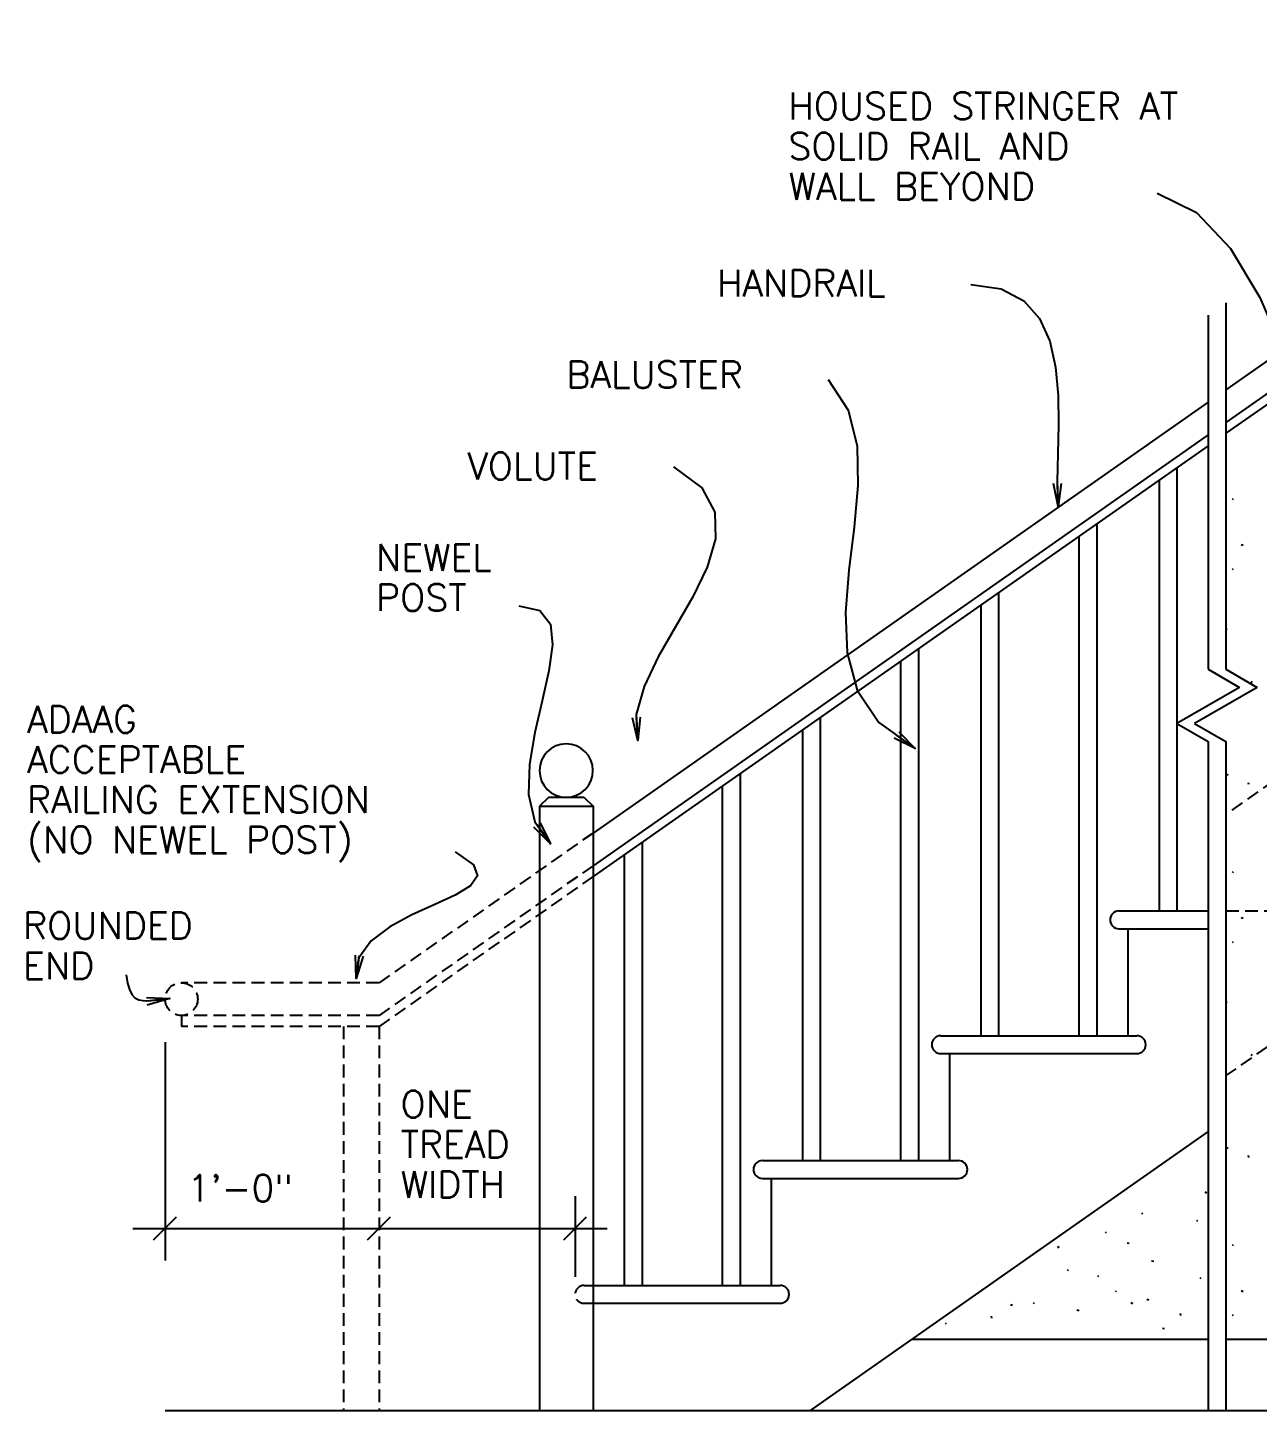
# Model space of a CAD drawing. Header units: inches. Extents: x -1842 to 12195, y -2228 to 2193.
# Drawn here: x 10570.4 to 10715.2, y 557.4 to 720.2 of the extents above; entities that cross this region are included whole.
import ezdxf

# ---------------------------------------------------------------- set-up
doc = ezdxf.new("R2010")
doc.units = ezdxf.units.IN
doc.header["$LTSCALE"] = 6
doc.header["$MEASUREMENT"] = 0
doc.linetypes.add('HIDDEN', pattern=[0.375, 0.25, -0.125])
for name, color, linetype in [('R-AGSDIM', 3, 'Continuous'), ('R-AGSFINE', 4, 'Continuous'), ('R-AGSHEAVY', 1, 'Continuous'), ('R-AGSMEDIUM', 2, 'Continuous'), ('R-AGSPATT', 4, 'Continuous'), ('R-AGSTEXT', 6, 'Continuous')]:
    doc.layers.add(name, color=color, linetype=linetype)
doc.styles.add('AGSROMANS', font='romans')

# ---------------------------------------------------------------- blocks, each defined once
blk = doc.blocks.new('AGSARROW')
for points in [[(-1, 0.167), (0, 0), (-1, -0.167)], [(0, 0), (-1, 0)]]:
    blk.add_lwpolyline(points)

msp = doc.modelspace()

# ---------------------------------------------------------------- linework, layer by layer
at = {"layer": 'R-AGSDIM'}
for p, q in [((10586.5427352, 600.7746325), (10586.5427352, 575.0828883)), ((10634.839583, 582.648184), (10634.839583, 573.1688685)), ((10582.7600874, 578.8655361), (10638.6222309, 578.8655361))]:
    msp.add_line(p, q, dxfattribs=at)
for points in [[(10585.2036779, 577.5264788), (10587.8817926, 580.2045935)], [(10610.4036779, 577.5264788), (10613.0817926, 580.2045935)], [(10633.5005257, 577.5264788), (10636.1786404, 580.2045935)]]:
    msp.add_lwpolyline(points, dxfattribs=at)
at = {"layer": 'R-AGSFINE', "linetype": 'HIDDEN'}
for p, q in [((10772.376659, 670.246743), (10711.4835938, 627.6163017)), ((10769.7741973, 637.6630144), (10711.4835938, 596.8558093)), ((10636.9427352, 625.4072353), (10611.7427352, 607.7649657)), ((10636.9427352, 621.5564998), (10611.7427352, 603.9217955)), ((10636.9427352, 620.2779648), (10611.7427352, 602.6432605)), ((10711.4835938, 616.2380969), (10720.9326482, 616.2380969)), ((10611.7427352, 607.7649657), (10588.4643203, 607.7649657)), ((10611.7427352, 603.9217955), (10588.4643203, 603.9217955)), ((10588.4643203, 603.9217955), (10588.4643203, 602.6432605)), ((10611.7427352, 602.6432605), (10588.4643203, 602.6432605)), ((10607.5439961, 602.6432605), (10607.5439961, 557.4406187)), ((10611.7427352, 602.6432605), (10611.7427352, 557.4406187)), ((10635.8911591, 572.1475535), (10636.9427352, 572.1475535)), ((10635.8911591, 570.0444013), (10636.9427352, 570.0444013))]:
    msp.add_line(p, q, dxfattribs=at)
msp.add_circle((10588.4660035, 605.8449476), 1.9223532, dxfattribs=at)
msp.add_arc((10635.8890309, 571.0914812), 1.0499017, 90, 270, dxfattribs=at)
at = {"layer": 'R-AGSHEAVY'}
for points in [[(10772.376659, 720.2155211), (10711.4835938, 677.5850798)], [(10772.376659, 716.3647856), (10711.4835938, 673.7419096)], [(10709.3880069, 676.1098471), (10636.9427352, 625.4072353)], [(10709.3880069, 672.2742422), (10636.9427352, 621.5564998)], [(10631.69242, 629.6059744), (10630.6408439, 628.5543983)], [(10630.6408439, 628.5543983), (10630.6408439, 557.4406187)], [(10630.6408439, 628.5543983), (10636.9427352, 628.5543983)], [(10635.8911591, 629.6059744), (10631.69242, 629.6059744)], [(10635.8911591, 629.6059744), (10636.9427352, 628.5543983)], [(10636.9427352, 628.5543983), (10636.9427352, 557.4406187)], [(10698.8798112, 616.2380969), (10709.3880069, 616.2380969)], [(10698.8798112, 614.1349447), (10709.3880069, 614.1349447)], [(10677.8861156, 601.5387274), (10700.9829634, 601.5387274)], [(10677.8861156, 599.4431405), (10700.9829634, 599.4431405)], [(10656.8848547, 586.8393578), (10679.9892678, 586.8393578)], [(10656.8848547, 584.7362056), (10679.9892678, 584.7362056)], [(10636.9427352, 572.1475535), (10658.9880069, 572.1475535)], [(10636.9427352, 570.0444013), (10658.9880069, 570.0444013)]]:
    msp.add_lwpolyline(points, dxfattribs=at)
msp.add_lwpolyline([(10636.9389326, 632.7549617, 1), (10630.6395223, 632.7549617, 1), (10630.6395223, 632.7549617, 1)], format="xyb", close=True, dxfattribs=at)
for points in [[(10698.8831338, 616.2372549, 1), (10698.8831338, 614.1374515)], [(10677.8850995, 601.5386309, 1), (10677.8850995, 599.4388275)], [(10700.9829372, 599.4388275, 1), (10700.9829372, 601.5386309)], [(10656.8870652, 586.8400069, 1), (10656.8870652, 584.7402034)], [(10679.9849029, 584.7402034, 1), (10679.9849029, 586.8400069)], [(10658.9868686, 570.0415794, 1), (10658.9868686, 572.1413829)]]:
    msp.add_lwpolyline(points, format="xyb", dxfattribs=at)
at = {"layer": 'R-AGSMEDIUM'}
for p, q in [((10772.376659, 715.0862506), (10711.4835938, 672.4633746)), ((10711.4835938, 687.8360555), (10711.4835938, 644.6836088)), ((10709.3880069, 686.3683881), (10709.3880069, 644.6760435)), ((10709.3880069, 670.988142), (10636.9427352, 620.2779648)), ((10705.7112732, 668.4235067), (10705.7112732, 616.2380969)), ((10703.608121, 666.948274), (10703.608121, 616.2380969)), ((10696.2622189, 661.803873), (10696.2622189, 601.5387274)), ((10694.1590667, 660.3362056), (10694.1590667, 601.5387274)), ((10684.7100123, 653.7165719), (10684.7100123, 601.5387274)), ((10682.6068601, 652.2489045), (10682.6068601, 601.5387274)), ((10675.260958, 647.1045034), (10675.260958, 586.8393578)), ((10673.1653711, 645.636836), (10673.1653711, 586.8393578)), ((10709.3880069, 644.6760435), (10713.0723059, 642.5426301)), ((10711.4835938, 644.6836088), (10715.1678928, 642.5501954)), ((10713.0723059, 642.5426301), (10705.6961426, 638.2909339)), ((10715.1678928, 642.5501954), (10707.7917295, 638.2984992)), ((10663.7087514, 639.0247676), (10663.7087514, 586.8393578)), ((10705.6961426, 638.2909339), (10709.3880069, 636.1650858)), ((10707.7917295, 638.2984992), (10711.4835938, 636.1726511)), ((10661.6055992, 637.5495349), (10661.6055992, 586.8393578)), ((10709.3880069, 636.1650858), (10709.3880069, 557.4406187)), ((10711.4835938, 636.1726511), (10711.4835938, 557.4406187)), ((10654.2596971, 632.4051338), (10654.2596971, 572.1475535)), ((10652.1641102, 630.9374665), (10652.1641102, 572.1475535)), ((10642.7150559, 624.3178327), (10642.7150559, 572.1475535)), ((10640.6194689, 622.8501654), (10640.6194689, 572.1475535)), ((10699.9313873, 614.1349447), (10699.9313873, 601.5387274)), ((10678.9376917, 599.4431405), (10678.9376917, 586.8393578)), ((10709.3880069, 590.2664368), (10662.4983041, 557.4406187)), ((10657.9364308, 584.7362056), (10657.9364308, 572.1475535)), ((10674.4892978, 565.8380969), (10709.3880069, 565.8380969)), ((10711.4835938, 565.8380969), (10772.376659, 565.8380969)), ((10586.5427352, 557.4406187), (10847.9690937, 557.4406187))]:
    msp.add_line(p, q, dxfattribs=at)
at = {"layer": 'R-AGSPATT'}
for points in [[(10712.3460375, 664.746773), (10712.2325581, 664.6408589)], [(10713.5035278, 659.2392377), (10713.2841342, 659.3300213)], [(10712.3309069, 656.5157313), (10712.2098622, 656.4173824)], [(10711.6273344, 649.3362656), (10711.4835938, 649.396788)], [(10714.5551039, 643.231072), (10714.456755, 643.102462)], [(10711.7559445, 632.2008709), (10711.513855, 632.2765238)], [(10714.1011861, 631.361123), (10714.1465779, 631.1417295)], [(10712.3460375, 620.8302314), (10712.2325581, 620.7243173)], [(10713.5035278, 615.3226961), (10713.2841342, 615.4134797)], [(10712.3309069, 612.5991897), (10712.2098622, 612.5008408)], [(10711.6273344, 605.4197241), (10711.4835938, 605.4802464)], [(10714.5551039, 599.3145304), (10714.456755, 599.1859204)], [(10711.7559445, 588.2843293), (10711.513855, 588.3599822)], [(10714.1011861, 587.4445815), (10714.1465779, 587.2251879)], [(10699.8632996, 583.4728012), (10699.7346896, 583.5106277)], [(10709.2442663, 583.0264488), (10709.0173074, 583.1172323)], [(10701.6562747, 580.6660765), (10701.5276647, 580.5299012)], [(10708.1246025, 579.7960675), (10707.9959925, 579.6825881)], [(10697.3743173, 578.4343143), (10697.2608379, 578.3284001)], [(10691.6776497, 576.7850798), (10691.7457373, 576.5278598)], [(10700.0675626, 577.0952569), (10699.848169, 577.1406487)], [(10712.3460375, 576.9136898), (10712.2325581, 576.8077757)], [(10702.9802015, 574.946713), (10702.7229814, 575.0148006)], [(10692.9183582, 573.9707898), (10692.8048787, 573.8573104)], [(10696.4589166, 573.2823479), (10696.3530024, 573.1764338)], [(10708.5331285, 573.0402584), (10708.4045185, 572.9419096)], [(10698.5242423, 571.3834587), (10698.5696341, 571.4742422)], [(10698.5696341, 571.4742422), (10698.5998952, 571.5120687)], [(10713.5035278, 571.4061546), (10713.2841342, 571.4969381)], [(10686.3365509, 569.7871813), (10686.109592, 569.8552689)], [(10688.8860556, 570.112489), (10688.7650108, 569.9914443)], [(10700.5063498, 569.9914443), (10700.2718256, 570.0822278)], [(10702.405239, 570.4226661), (10702.1782801, 570.4907538)], [(10683.8173074, 568.5237769), (10683.8853951, 568.2741221)], [(10694.1968931, 569.1365658), (10693.9396731, 569.2273494)], [(10706.0819727, 568.833954), (10706.1273645, 568.6145604)], [(10712.3309069, 568.6826481), (10712.2098622, 568.5842993)], [(10678.5518616, 567.706725), (10678.4156863, 567.6083761)], [(10704.2436058, 567.0182831), (10704.016647, 567.093936)]]:
    msp.add_lwpolyline(points, dxfattribs=at)
at = {"layer": 'R-AGSTEXT'}
for points in [[(10703.3853987, 700.7267142), (10708.0211032, 698.4618268), (10712.034069, 694.2274739), (10715.4855566, 688.4450291), (10718.4368269, 681.5358661), (10720.9491405, 673.9213584), (10723.0837583, 666.0228798), (10724.9019409, 658.2618039), (10726.4649492, 651.0595044), (10727.8340438, 644.837355), (10729.0704855, 640.0167292)], [(10681.4369628, 689.9858099), (10685.0121158, 689.4498668), (10687.6639637, 688.0639391), (10689.5264306, 685.9735021), (10690.7334402, 683.3240308), (10691.4189166, 680.2610006), (10691.7167834, 676.9298865), (10691.7609648, 673.4761638), (10691.6853844, 670.0453076), (10691.6239663, 666.7827932), (10691.7106344, 663.8340957)], [(10664.6250601, 678.777673), (10666.9942771, 675.1838574), (10668.0391945, 670.9765047), (10668.1446039, 666.3232523), (10667.6952967, 661.3917374), (10667.0760646, 656.3495974), (10666.6716989, 651.3644694), (10666.8669913, 646.6039907), (10668.0467332, 642.2357986), (10670.5957161, 638.4275305), (10674.8987316, 635.3468234)], [(10646.4120646, 668.5040015), (10649.7439824, 666.025084), (10651.276741, 663.1843034), (10651.3723378, 660.0554121), (10650.3927706, 656.7121627), (10648.7000369, 653.2283077), (10646.6561343, 649.6775997), (10644.6230603, 646.1337912), (10642.9628126, 642.6706349), (10642.0373887, 639.3618832), (10642.2087863, 636.2812888)], [(10628.1990691, 652.1587262), (10630.6985229, 651.5965018), (10631.9237462, 649.9945045), (10632.1754212, 647.5560057), (10631.7542303, 644.4842772), (10630.9608559, 640.9825905), (10630.0959804, 637.2542173), (10629.4602862, 633.5024292), (10629.3544555, 629.9304978), (10630.0791709, 626.7416948), (10631.9351147, 624.1392918)], [(10620.7269778, 623.2048264), (10622.8657674, 621.6660647), (10623.3480223, 620.3570651), (10622.5194209, 619.1953674), (10620.7256415, 618.0985109), (10618.3123624, 616.9840351), (10615.6252619, 615.7694795), (10613.0100185, 614.3723836), (10610.8123104, 612.710287), (10609.3778159, 610.700729), (10609.0522135, 608.2612491)], [(10581.9666392, 608.7284818), (10582.132833, 607.7320627), (10582.3563984, 606.9665063), (10582.6447759, 606.4049223), (10583.0054063, 606.0204206), (10583.4457301, 605.7861113), (10583.973188, 605.6751042), (10584.5952205, 605.6605093), (10585.3192683, 605.7154363), (10586.1527721, 605.8129954), (10587.1031723, 605.9262963)]]:
    msp.add_lwpolyline(points, dxfattribs=at)

# ---------------------------------------------------------------- block references
for p, xscale, yscale, zscale, rotation in [((10691.7106344, 663.8340957), 2.723506454518164, 2.723506454518164, 2.723506454518164, 271.6835511466705), ((10642.2087863, 636.2812888), 2.723506454518162, 2.723506454518162, 2.723506454518162, 273.184528325823), ((10674.8987316, 635.3468234), 2.723506454518163, 2.723506454518163, 2.723506454518163, 324.3995554713464), ((10631.9351147, 624.1392918), 2.723506454518163, 2.723506454518163, 2.723506454518163, 305.4951511739994), ((10609.0522135, 608.2612491), 2.723506454518162, 2.723506454518162, 2.723506454518162, 262.3975457621336), ((10587.1031723, 605.9262963), 2.723506454518163, 2.723506454518163, 2.723506454518163, 6.798366855666542)]:
    msp.add_blockref('AGSARROW', p, dxfattribs=dict(at, xscale=xscale, yscale=yscale, zscale=zscale, rotation=rotation))

# ---------------------------------------------------------------- texts
at = {"layer": 'R-AGSDIM', "style": 'AGSROMANS'}
for s, p in [('ONE', (10614.2792411, 591.9038268)), ('TREAD', (10614.2792411, 587.1788268)), ('1\'-0"', (10589.15757, 582.0163305)), ('WIDTH', (10614.2792411, 582.4538268))]:
    msp.add_text(s, height=3.15, dxfattribs=at).set_placement(p)
at = {"layer": 'R-AGSTEXT', "style": 'AGSROMANS'}
for s, p in [('HOUSED STRINGER AT', (10659.9545491, 709.4128841)), ('SOLID RAIL AND', (10659.9545491, 704.6878841)), ('WALL BEYOND', (10659.9545491, 699.9628841)), ('HANDRAIL', (10651.549203, 688.5617187)), ('BALUSTER', (10633.8028349, 677.7972107)), ('VOLUTE', (10622.1280706, 667.033308)), ('NEWEL', (10611.3871663, 656.2688)), ('POST', (10611.3871663, 651.5438)), ('ADAAG', (10570.2912696, 637.2151489)), ('ACCEPTABLE', (10570.2912696, 632.4901489)), ('RAILING EXTENSION', (10570.2912696, 627.7651489)), ('(NO NEWEL POST)', (10570.2912696, 623.0401489)), ('ROUNDED', (10569.8246422, 612.9311549)), ('END', (10569.8246422, 608.2061549))]:
    msp.add_text(s, height=3.15, dxfattribs=at).set_placement(p)

doc.saveas('drawing.dxf')
